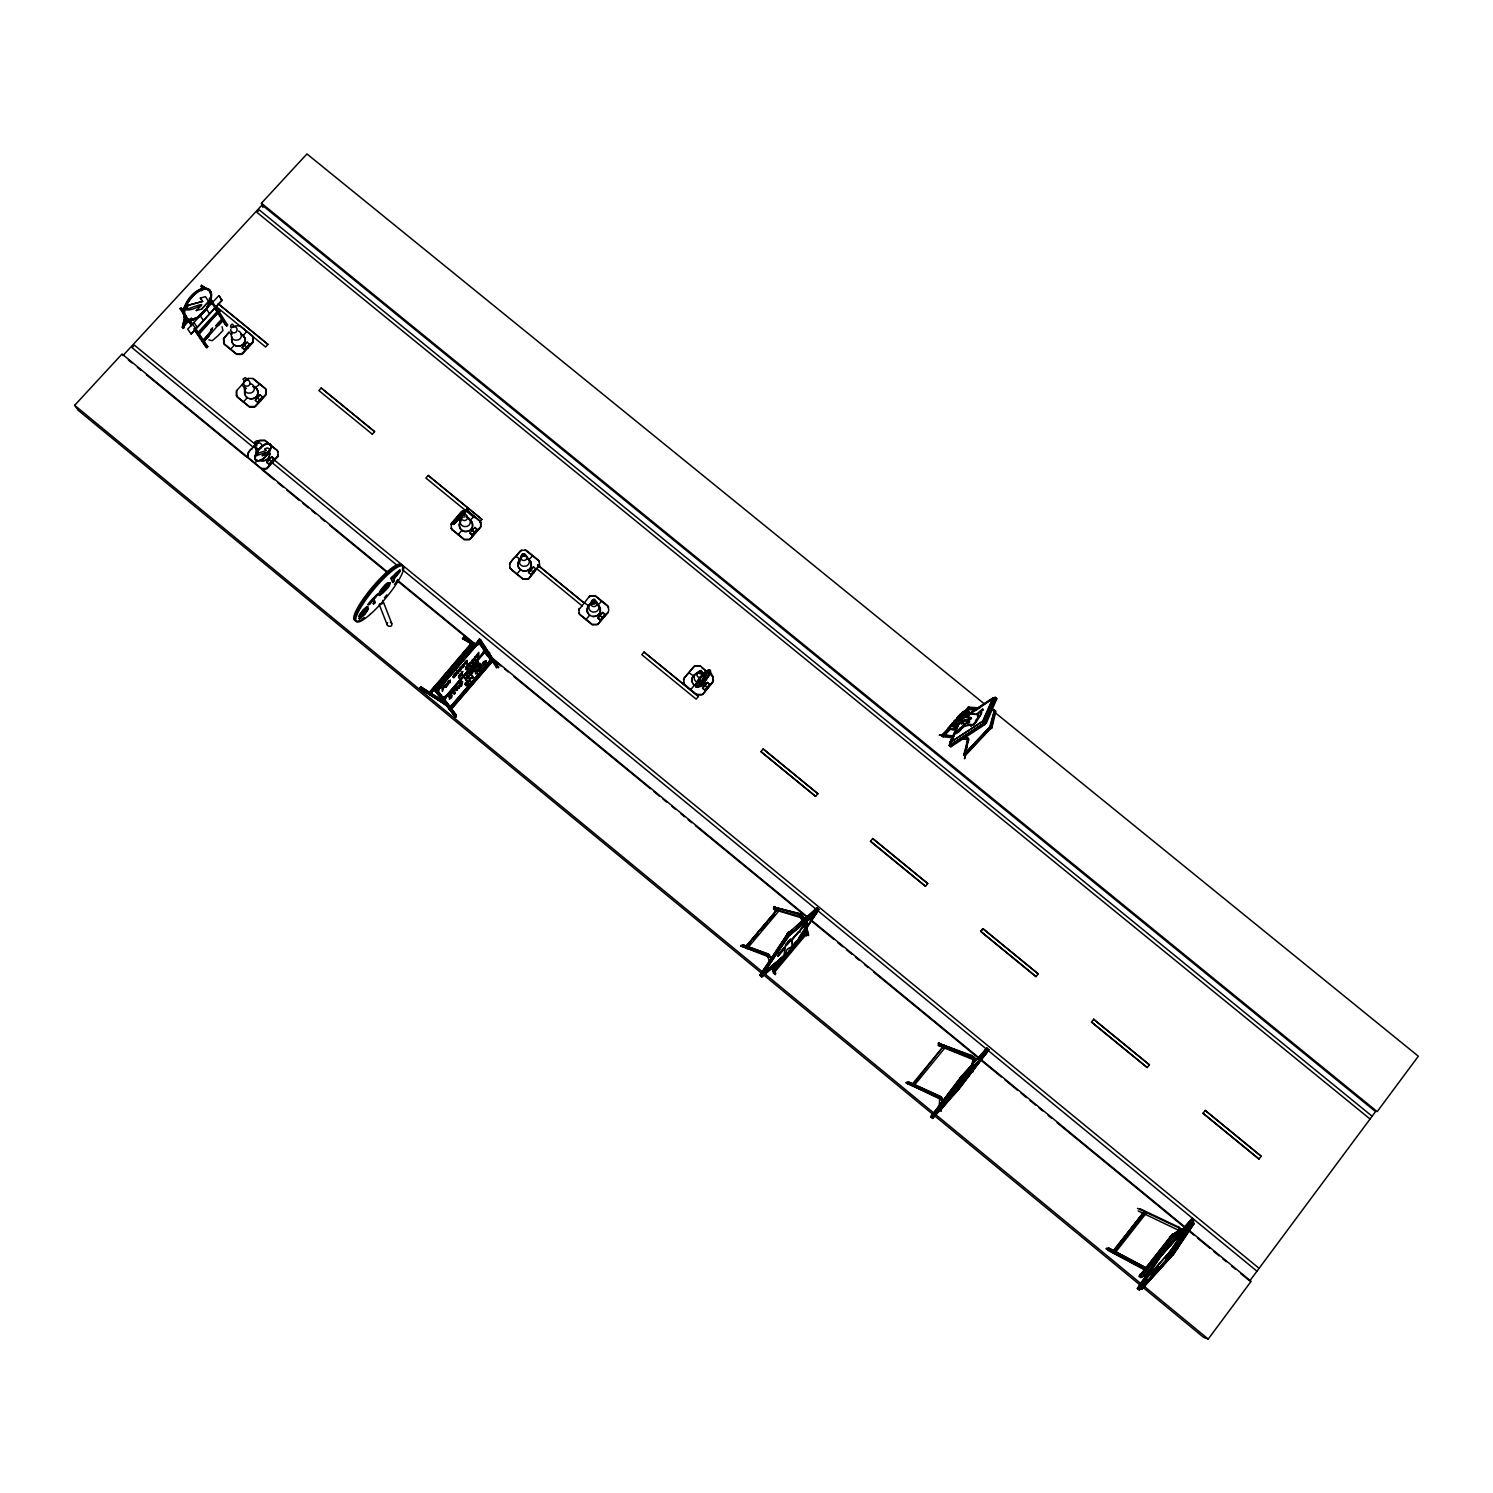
<?xml version="1.0" encoding="UTF-8"?>
<svg xmlns="http://www.w3.org/2000/svg" width="1493" height="1493" viewBox="0 0 1493 1493"><rect width="100%" height="100%" fill="white"/><g stroke="black" fill="none" stroke-linecap="round" stroke-linejoin="round"><path stroke-width="1.5" d="M485.468 662.388L484.908 663.862M683.514 679.838L683.682 679.054M579.097 608.398L578.817 609.928L589.362 596.379A2.65 2.594 5.7 0 1 590.668 595.726L595.371 595.688L607.707 605.766A2.65 2.594 6.8 0 1 608.398 607.035L608.696 610.973M608.286 612.242L598.17 624.093A2.65 2.594 5.7 0 1 596.883 624.746L592.18 624.783L579.825 614.687A2.65 2.594 4.6 0 1 579.153 613.418L579.153 613.007A2.65 2.594 4.6 0 0 579.825 614.276L592.198 624.373L596.901 624.335A2.65 2.594 5.7 0 0 598.189 623.663L608.323 611.813M450.849 698.164L449.225 699.079L450.718 696.522M799.259 931.165L778.394 954.027L777.797 956.341M978.419 715.595L978.419 713.318L977.934 714.643C978.997 719.103 976.571 715.856 977.934 714.643M438.438 691.24L438.886 689.635M467.122 661.978L466.973 660.429M467.141 661.884L467.178 660.69M584.304 602.724L588.653 605.822M445.437 684.914L445.362 687.228L446.799 686.164M451.39 528.503L451.203 523.539L461.654 511.558A2.65 2.557 -1 0 1 462.961 510.905L467.682 510.886L479.962 520.908A2.65 2.575 -0.4 0 1 480.615 522.158L480.783 527.122L470.351 539.122A2.65 2.575 -1.4 0 1 469.045 539.775L464.342 539.794L452.043 529.754A2.65 2.575 -1.9 0 1 451.39 528.503L451.278 527.999A2.65 2.575 -1.9 0 0 451.95 529.269L452.043 529.754M473.412 660.82L472.964 659.794M457.511 690.251L455.421 689.262L456.354 690.55M465.014 684.466L466.525 685.586M475.334 657.965L475.987 656.267L474.494 657.368L474.83 660.167L475.241 657.872M585.891 619.651L589.511 615.433M453.144 677.131L453.965 677.878L453.125 676.684M462.27 673.1L462.009 671.682L461.766 675.303L461.412 672.541M466.227 668.659L467.141 668.117M489.984 659.253L489.256 661.94M589.362 596.379L589.362 596.827A2.65 2.575 5.7 0 1 590.649 596.174L595.352 596.136L607.688 606.195A2.65 2.594 6.8 0 1 608.36 607.464L608.398 607.035M705.163 679.614L705.125 681.312A6.532 6.401 16.4 0 1 700.945 686.313L697.511 686.593M450.102 696.111L449.86 695.495M460.87 674.313L459.265 677.99L458.65 676.03M458.594 677.02L458.986 677.99L458.5 676.964M464.808 663.34L464.958 662.22M265.959 389.636L265.922 394.133L255.322 405.872A2.669 2.538 -6.9 0 1 253.997 406.507L249.256 406.507L237.07 396.522A2.669 2.538 -7.1 0 1 236.417 395.29L236.473 390.774L247.091 379.073A2.669 2.538 -6.4 0 1 248.398 378.438L253.138 378.438L265.306 388.385A2.669 2.538 -6.1 0 1 265.959 389.636L266.239 394.656L255.583 406.469A2.669 2.538 -6.9 0 1 254.277 407.104L249.63 407.178L237.35 397.138A2.669 2.538 -7.1 0 1 236.696 395.888L236.417 395.29M461.822 681.368L462.755 681.816L461.486 681.424M236.696 395.888L236.603 390.587M252.466 448.665C246.868 449.374 247.147 464.155 248.23 452.472L258.737 440.827A2.669 2.557 -7.8 0 1 260.062 440.192L264.821 440.192L277.045 450.195A2.669 2.557 -7.5 0 1 277.698 451.446L277.959 452.024A2.669 2.557 -7.5 0 0 277.306 450.755L277.045 450.195M463.427 664.74L462.475 666.027M473.169 661.922L472.143 662.855L471.583 661.698M471.657 661.866L471.993 660.261M449.934 697.25L448.479 696.97L450.139 694.581M459.377 523.968L459.695 527.309A6.812 6.607 -1.2 0 0 464.827 531.508L468.279 531.247A6.532 6.327 -1.2 0 0 472.553 526.357L472.236 523.017A6.812 6.607 -1.2 0 0 468.783 519.34M600.149 620.043L597.741 618.083L600.149 620.043L605.02 614.332M598.88 614.631L603.228 618.177M1193.374 1224.428L1172.789 1255.016L1142.108 1288.739M460.423 667.334L459.396 668.584M465.611 662.201L466.432 661.455L466.133 663.135M459.9 668.584L461.244 667.968M601.623 601.25L598.04 605.038M478.096 654.065L477.48 655.968L477.405 654.625M445.007 686.089L445.231 687.023L445.157 685.754M466.525 684.559L467.029 682.021M255.9 449.636L256.105 452.174A5.281 5.039 -8 0 0 257.617 454.283M256.18 454.88L256.273 453.2M605.02 614.425L602.612 612.354L597.741 618.158M244.18 387.415L244.385 389.934A5.263 5.002 -6.6 0 0 248.286 393.144L250.955 392.958A5.039 4.796 -6.6 0 0 254.314 389.262L254.109 386.743A5.039 4.796 -6.6 0 0 250.376 383.72M244.628 391.334L244.889 394.637M453.219 676.852L453.779 674.911M469.828 663.433L469.343 664.59L470.183 663.228M231.751 338.706L231.994 341.972A6.83 6.476 -5.7 0 0 237.07 346.115L240.541 345.891A6.551 6.196 -5.7 0 0 244.908 341.113L244.647 337.847A6.83 6.476 -5.7 0 0 241.231 334.227M436.068 691.558L480.111 639.657L435.471 691.278L436.385 692.08L480.783 640.03L498.419 667.576L479.477 639.937L480.317 640.59M454.824 676.273L454.749 674.78L454.413 676.796M455.514 689.337L455.701 688.161M467.197 666.009L467.626 663.918L467.514 668.64L466.898 666.718M939.06 1107.862L939.676 1098.829L941.131 1096.982L942.064 1097.728C941.523 1101.61 943.053 1098.475 942.046 1099.669L941.206 1104.801M474.494 667.968L473.561 669.051L474.307 667.24M938.892 1110.12L941.169 1110.923L941.523 1106.425M465.107 684.354L465.237 683.365M510.643 568.74L522.979 578.817L527.701 578.78A2.65 2.575 1.2 0 0 528.989 578.127L539.589 565.063L529.026 578.575A2.65 2.575 1.2 0 1 527.738 579.228L523.017 579.265L510.699 569.206A2.65 2.575 0.5 0 1 510.027 567.937L509.971 567.471A2.65 2.575 0.5 0 0 510.643 568.74L510.699 569.206M465.891 683.514L466.376 682.73M519.527 560.342C515.44 549.293 507.471 569.747 510.083 562.712L520.292 550.954A2.65 2.575 1.5 0 1 521.58 550.301L526.283 550.264L538.6 560.323A2.65 2.575 2.3 0 1 539.272 561.573L539.589 565.399M451.95 529.269L464.248 539.309L468.951 539.29A2.65 2.575 -1.4 0 0 470.258 538.637L480.709 526.618L480.615 522.158M972.876 1068.54L973.735 1069.585L971.962 1068.13M962.127 716.789L965.001 714.177L964.515 715.558L962.257 716.733L963.787 714.27L962.201 715.949L964.03 715.912L964.553 714.606L961.809 716.547L964.646 713.822L962.257 716.733M469.381 664.348L469.623 663.489M483.396 652.329C487.054 650.631 472.833 635.514 483.545 649.306A5.058 2.034 -52.2 0 1 481.455 654.867L446.967 695.215L443.776 697.343M461.934 666.55L462.718 667.8M448.702 681.872L448.236 684.522M786.512 952.478C779.663 962.257 791.701 935.122 778.376 955.893M451.446 697.324C450.979 699.265 453.424 693.349 450.867 695.551M471.695 661.567L472.721 662.444M475.558 667.184L474.55 666.307L475.539 666.587M964.777 755.309L991.147 726.923L964.777 755.309L964.217 754.04L990.512 726.177L991.819 727.315L965.504 755.346L964.217 754.04M703.446 681.013L705.275 677.859L699.471 685.604L698.892 683.663L700.721 680.491C702.289 686.089 706.768 662.22 712.422 675.769A2.65 2.594 17.7 0 1 713.113 677.038L713.094 682.04L702.96 694.17A2.65 2.613 16.9 0 1 701.673 694.824L697.063 694.936L684.652 684.391A2.65 2.613 14.9 0 1 683.962 683.103L683.869 683.477A2.65 2.613 14.9 0 0 684.559 684.746L684.652 684.391M466.245 667.968L467.197 666.811M816.41 913.025L789.909 951.526L763.128 973.511L789.162 935.812M816.764 912.951L817.044 911.887L791.439 949.641M644.024 652.049L698.388 696.429L644.024 652.049L641.785 654.681L696.149 699.135L698.388 696.429M445.25 699.676L445.586 698.444M970.973 1067.42L973.772 1057.063L972.092 1055.607L938.332 1043.196L972.428 1056.969L971.495 1058.164L938.22 1045.063L939.134 1043.906M972.223 1066.002L973.249 1059.638L975.638 1058.537L973.772 1057.063L938.332 1043.196M972.018 1067.775L972.727 1063.483M964.123 754.73L990.512 726.177M973.492 1062.699L974.201 1058.425L976.049 1059.937L974.593 1060.161M968.808 712.889L962.985 711.62L948.111 729.2L947.7 728.341M968.976 711.806L969.274 712.814L968.92 711.694L963.377 711.433M461.076 669.573L460.049 668.528M972.092 1071.227L972.988 1071.918L973.716 1067.663M388.124 584.603L382.525 592.329A5.823 1.176 -50.1 0 1 380.902 593.3M459.471 687.62L459.303 686.071M486.121 662.929L486.046 660.97M947.626 728.472L953.71 729.685L958.823 724.292M948.951 728.957L948.708 727.446L962.574 713.43M485.43 662.705L484.964 661.716M713.467 680.565L703.054 693.797A2.65 2.613 16.9 0 1 701.766 694.469L696.876 694.376M963.62 755.421L968.099 738.195L964.721 737.057L965.672 737.299M964.758 754.152L968.099 738.195L964.459 758.817M974.015 1058.985L975.508 1060.907M182.333 327.415L184.684 316.273L185.823 317.262L183.434 328.385L182.333 327.415L185.655 315.21M964.665 755.551L968.789 738.774M964.851 758.388L968.005 739.614M183.434 328.385L186.308 318.438M188.771 318.7L184.087 323.776L185.188 324.746M459.508 687.471L459.433 686.425L459.042 688.348M475.297 657.387L475.259 656.752M465.592 668.323L466.152 666.811M475.446 667.203L476.846 667.931L474.419 668.883L473.897 671.365L473.972 669.592M477.368 657.219L478.32 655.595M786.12 944.248L785.43 945.405M786.158 953.019C786.214 944.677 795.265 951.116 791.813 940.217L798.419 931.856M981.629 712.273C982.637 711.097 973.249 730.002 971.066 724.329L964.217 725.71L955.483 733.828L958.842 731.962L960.932 729.685L960.036 728.285L967.109 722.537L964.198 724.217M960.895 729.331L964.665 726.195L971.514 724.814L971.141 726.4M790.786 939.302L785.785 945.685M989.318 728.323L994.525 710.145L995.887 711.303L991.763 728.192M989.971 728.883L994.525 710.145M990.717 728.061L994.805 711.172L991.389 728.621M684.018 678.289L693.946 666.736A2.65 2.594 15.8 0 1 695.234 666.083L700.217 665.785L695.327 665.71A2.65 2.594 15.8 0 0 694.04 666.363L684.018 678.289L683.869 683.477M688.945 672.69L693.405 675.862M982.823 721.268L949.679 742.898L959.906 720.354C962.705 717.386 959.364 717.237 962.35 720.914M690.643 689.729L694.226 685.474M469.026 682.73L467.701 680.771L468.802 681.069M464.192 664.478C459.788 674.313 467.122 657.013 462.569 666.139M491.925 659.477L491.832 660.279M700.217 665.785L706.226 671.178L701.635 667.427M703.595 684.652L707.943 688.198M467.029 662.295L465.835 664.217M704.957 685.38L707.383 687.303M450.905 694.842L451.278 693.834M704.976 690.214L709.81 684.391L707.383 682.413L702.568 688.18L704.976 690.214L709.81 684.41M704.995 690.158L702.568 688.161L707.383 682.432M448.814 681.499L449.356 680.957M461.99 665.841L462.494 664.982M713.355 680.939L713.001 677.411A2.65 2.594 17.7 0 0 712.31 676.142L712.422 675.769M446.65 685.772L446.164 684.652M458.426 688.254L458.407 686.948L458.519 688.329M952.59 724.851L950.444 725.71L952.739 722.5L954.68 722.612C956.453 726.531 959.644 718.506 953.131 725.393M186.457 309.518C224.883 294.7 177.536 319.483 187.838 305.356L202.581 301.418L187.838 305.356M186.681 309.704L188.062 305.542M976.198 721.903C973.417 718.991 983.439 716.024 981.088 711.433M460.105 676.292L459.433 675.489L459.975 676.665M233.561 326.575C232.628 319.707 227.403 330.196 233.561 326.575A3.266 3.079 -5.6 0 1 237.07 329.524A3.154 2.986 -5.6 0 1 233.99 332.864A3.266 3.079 -5.6 0 1 230.557 330.046M472.479 660.41L472.665 661.847L472.702 660.018M1191.899 1221.535L1194.157 1223.495L1174.543 1252.795L1173.218 1254.512L1169.896 1251.899L1192.403 1218.437L1194.269 1219.986L1173.255 1251.825L1172.304 1251.041L1165.641 1258.524M460.572 668.285L461.169 666.774L461.113 668.024M955.221 723.172L953.262 723.041L951.657 725.523L953.299 724.907M472.087 660.317L471.788 660.727M949.847 745.436L985.1 722.388L949.847 745.436L951.022 746.687L985.044 724.46L983.85 723.191L994.991 697.399L995.532 700.049L992.621 698.071L961.175 718.88L950.369 742.002L951.097 743.981M970.45 725.673L974.071 723.806L975.601 721.063M476.958 654.736L476.939 657.032M465.088 662.183L466.227 660.597M458.575 688.236L458.108 686.743L456.895 687.34M478.208 655.184L478.003 654.009M453.984 675.601L455.029 675.191M456.914 672.149L456.877 671.383M265.063 452.752L256.721 455.533L257.636 453.275L266.09 450.606C262.563 447.9 270.084 446.612 269.524 450.438L265.231 454.786L262.32 455.776M256.852 455.645L257.636 453.275M1145.224 1284.372L1141.828 1289.205L1139.868 1286.835M960.969 1085.28L970.133 1072.235L959.42 1087.408M464.23 665.523L463.054 667.39M459.732 671.271L459.153 669.48L460.367 669.853M470.836 664.348L470.556 665.094M448.591 681.144L448.329 684.596M456.802 671.813L456.429 675.209L456.802 672.69M960.727 719.215L959.663 718.282L957.666 719.831A9.089 2.407 -44 0 0 957.256 720.074L955.221 720.41L956.621 720.503C958.525 723.825 960.428 716.229 956.509 721.754L954.027 721.082L956.472 720.13M970.357 1072.944L978.046 1062.811L969.797 1072.59M463.856 665.579L463.707 666.587M456.597 687.937L456.429 688.945M993.386 697.828L983.271 720.746L984.689 722.276L995.644 697.455L996.801 698.705L986.35 723.097L984.372 724.404L985.305 722.761M984.372 724.404L995.775 698.388L994.189 699.508M210.55 329.804L212.641 327.825M978.046 1062.811L970.245 1072.851L971.01 1071.377M479.57 640.852L436.516 690.662L437.001 689.411M477.387 670.898L475.856 671.533L477.312 670.32M465.387 683.29L465.835 682.32M467.253 668.715L468.205 667.856M949.156 745.38L952.254 745.38L950.35 746.649L949.156 745.38L959.234 722.929M952.347 738.979L960.148 720.895L961.305 722.127M985.044 724.46L984.708 722.127L995.644 697.455M438.998 689.355L439.595 688.217M950.574 745.735L951.097 744.634L951.022 746.687M961.847 720.503L961.417 719.57M469.063 663.862L469.828 662.724M461.748 682.824L460.908 684.093L461.505 683.234M475.353 656.528L476.08 656.341M445.828 697.884L446.556 696.391L446.127 697.324M984.26 722.295L983.327 723.265M469.455 665.281C473.449 657.256 467.626 667.726 470.276 664.74M817.847 793.679L815.626 796.404L760.945 751.614L763.166 748.945L817.847 793.679L763.166 748.945M959.999 719.253L960.279 719.458M953.169 1094.556L955.819 1089.685L948.783 1097.392M958.357 720.447C957.069 719.943 960.783 721.156 957.834 721.044M456.97 671.458L457.922 670.357L456.989 671.159M477.013 654.625L478.842 652.366L478.618 656.715M1142.724 1288.198L1173.05 1254.568M475.241 668.006L476.752 667.875L475.968 668.957M959.439 1087.632L987.004 1052.248L958.823 1088.733L935.085 1114.245L958.413 1088.808M467.122 666.046L465.816 667.614M459.116 675.265L460.143 674.145M1172.882 1254.083L1177.566 1248.26L1177.119 1246.954M699.023 683.775L700.721 680.491M701.019 681.722L706.338 672.839M707.719 671.85L702.531 680.845L705.405 677.971M707.85 671.962L702.662 680.957L705.275 677.859M960.484 1083.004L956.845 1087.595L959.364 1084.907M488.006 663.806L489.013 662.145M763.259 973.231L788.379 936.186L816.988 912.055M984.82 722.108L983.495 720.41L984.969 721.828M460.758 515.701L455.458 520.889L466.021 509.915M460.889 515.813C449.897 527.16 474.307 501.275 461.337 515.477M472.665 660.279L472.852 661.735M482.706 653.355L447.004 694.824A5.095 2.034 -51.6 0 1 442.432 696.988L438.587 691.95A5.114 2.072 -51.6 0 1 440.64 686.407M277.847 456.653L277.959 454.917L277.847 456.653L267.284 468.391A2.687 2.557 -8.3 0 1 265.959 469.045L261.984 469.325M387.545 622.6C384.783 626.425 393.219 628.254 391.745 623.533L382.768 600.41M455.197 676.572L455.458 674.444M762.176 976.161L759.993 975.022L788.36 932.528L789.256 933.274L781.641 944.994M231.844 334.525L229.008 332.211L223.446 338.407L223.857 343.259A2.669 2.519 -6.1 0 0 224.51 344.491L236.641 354.401L241.362 354.42A2.669 2.519 -5.9 0 0 242.687 353.785L253.325 342.065L253.026 337.045A2.65 2.519 -5.2 0 0 252.373 335.794L240.149 325.829L235.521 325.885A2.65 2.519 -5.5 0 0 234.214 326.519M759.993 975.022L769.306 961.828M771.844 957.909L788.36 932.528M776.024 962.201L762.494 973.865L761.598 973.119L760.086 975.452L761.859 976.926L761.281 975.414L763.819 971.514M768.895 963.694L772.702 957.834M779.066 948.074L786.68 936.354M761.281 975.414L765.125 970.375M761.785 976.497L789.256 933.274M456.074 672.429L457.716 671.439M467.141 668.92L466.712 669.648M467.925 683.701L467.794 681.872M786.718 934.469L816.932 907.8L818.705 909.256L789.741 934.133L786.718 934.469L791.775 930.176M761.318 975.657L762.494 973.865M809.057 919.296L812.845 913.492M809.411 919.837L811.931 915.974M792.223 947.066L796.012 941.262M811.203 918.083L815.01 912.298M792.204 947.906L795.993 942.102M798.531 938.239L806.127 926.668M811.184 918.941L813.722 915.078M815.383 909.629L816.988 908.248L818.78 909.704L792.186 950.22M789.741 934.133L818.705 909.256M1169.896 1251.899L1192.403 1218.437M1176.913 1243.464C1172.378 1246.599 1171.706 1256.08 1171.464 1249.884L1137.666 1288.384L1139.551 1289.933L1172.154 1253.318L1172.416 1250.667L1174.674 1252.608M1178.369 1241.821L1180.795 1238.126M1184.416 1232.602L1186.842 1228.907M1190.481 1223.383L1192.907 1219.706L1194.269 1219.986M815.365 910.151L816.932 907.8M816.26 910.879L817.455 909.069L818.351 909.797M763.016 974.201L790.096 950.836L790.954 951.564L761.859 976.926M447.321 683.141L445.661 684.317M1141.38 1285.324L1161.125 1255.557L1160.192 1254.792L1139.215 1286.406L1139.252 1290.045L1137.367 1288.496L1147.259 1273.604M1149.741 1269.89L1160.192 1254.792M1137.666 1288.384L1171.464 1249.884M1191.843 1221.125L1193.952 1220.098L1192.067 1218.568L1158.699 1256.714L1159.613 1257.479L1187.234 1226.313M1158.699 1256.714L1179.806 1232.434M1159.613 1257.479L1189.678 1223.215M1139.551 1289.933L1138.935 1286.499M1173.685 1248.783L1183.968 1233.479M1187.831 1227.75L1191.694 1222.002L1194.045 1223.719L1191.657 1221.759M1145.784 1283.289L1148.229 1279.669M473.318 661.716L473.897 659.495M1144.776 1279.594L1161.143 1255.762M462.998 671.477L462.774 671.757M954.12 1093.716L958.319 1087.427L958.767 1088.696M1159.52 1257.871L1160.584 1256.583M460.833 670.17L459.863 671.048M1176.148 1248.671L1177.566 1248.26M439.968 687.657L440.51 686.743M446.65 696.466L481.754 655.296A5.039 2.016 -52.2 0 1 486.195 653.243L486.307 653.281M462.195 683.346L461.038 686.276L461.822 685.362M786.009 944.155L788.659 940.889M789.48 941.56L790.488 939.414M962.257 1081.473L961.343 1082.462M446.22 687.041L447.303 683.645M1181.71 1239.974L1183.296 1237.361M485.3 664.273L483.863 665.766M951.638 724.049L951.246 725.15L952.963 724.18M791.29 949.511L789.76 951.396M388.572 572.901L122.053 354.009L74.65 405.312L78.252 410.332L1203.582 1337.355L1208.229 1339.053L1251.134 1281.311L491.216 657.2M467.776 683.701L466.021 684.018M947.57 1096.571L932.173 1117.044L932.752 1118.182L930.923 1116.671L961.772 1075.93L962.686 1076.696L955.707 1085.99M930.923 1116.671L961.772 1075.93M950.369 1092.857L962.686 1076.696M932.173 1117.044L943.128 1102.748M932.752 1118.182L962.929 1078.039L935.141 1114.039M1205.224 1110.456L1203.003 1113.255L1258.991 1159.053L1261.212 1156.254L1205.224 1110.456L1261.212 1156.254M955.931 1090.916L932.117 1117.212L958.693 1087.595L957.424 1089.274L958.319 1090.021L932.658 1118.462L930.83 1116.951L938.462 1108.179M973.361 1064.882L961.081 1078.674L960.148 1077.909L986.91 1048.142L988.739 1049.635L986.294 1050.773L976.59 1063.669M961.081 1078.674L962.406 1076.92L963.377 1077.946L986.873 1052.341L963.209 1078.133M963.377 1077.946L963.843 1077.013L963.022 1078.338M978.456 1059.246L986.817 1048.459L988.627 1049.952L959.141 1088.994L958.245 1088.248M971.029 1071.041L973.809 1067.364M961.025 1084.571L974.91 1066.151M979.072 1060.609L983.234 1055.084M1105.977 1248.764L1146.269 1270.207L1149.349 1269.759L1147.93 1271.644L1107.563 1250.145M1179.358 1227.433L1178.761 1230.027L1180.552 1231.501L1181.467 1230.269L1182.437 1231.034L1179.358 1227.433L1139.999 1208.733M1151.42 1272.596L1149.181 1271.457L1149.554 1273.006L1140.671 1277.579L1138.823 1276.123L1149.069 1269.591L1150.021 1270.356C1146.512 1272.316 1153.846 1273.622 1150.151 1271.98M1181 1228.87L1169.56 1236.95L1181 1228.87L1137.479 1208.36M453.368 523.185L452.808 524.286L454.469 522.475M960.148 1077.909L986.91 1048.142M988.627 1049.952L985.212 1050.4M970.207 1072.478L949.249 1097.019M1158.68 1269.778L1156.422 1272.764L1156.683 1271.215M1160.901 1265.672L1166.817 1260.54M465.667 510.065L467.421 509.038M466.973 509.636L467.701 508.646M1093.734 1019.29L1091.514 1022.07L1147.184 1067.588L1149.405 1064.808L1093.66 1019.308L1149.405 1064.808M815.626 796.404L760.945 751.614M791.869 949.38L791.066 950.35M966.606 717.554L968.192 716.677L971.308 717.946L966.606 717.554L970.637 713.822L977.224 714.512L983.047 709.399L981.088 711.862M934.991 1113.89L962.239 1078.954M1181.019 1230.624L1183.016 1232.042M1150.468 1271.812L1141.137 1276.963M906.12 1082.817L938.239 1097.504L941.374 1097.131L939.918 1098.979L906.12 1082.817L938.742 1096.87M972.092 1055.607L972.428 1056.969M1036.086 976.646L980.733 931.389L982.898 928.646L980.677 931.408L1036.011 976.665L1038.232 973.903L982.898 928.646L1038.232 973.903M1113.181 1252.627L1112.397 1251.918L1143.955 1211.756L1145.112 1212.335L1113.535 1252.534M1144.347 1211.625L1112.752 1251.843L1114.636 1253.429L1146.232 1213.212L1144.347 1211.625L1113.087 1252.011M1118.91 1245.33L1121.784 1241.672M1124.64 1238.033L1127.514 1234.375M1134.68 1225.249L1143.283 1214.294M1140.036 1275.377L1172.528 1234.114L1140.036 1275.377L1141.94 1276.832L1140.223 1275.246M1142.556 1274.22L1173.293 1234.972M1147.482 1269.741L1174.226 1235.719L1172.322 1234.282M906.606 1082.22L908.323 1081.753L940.534 1096.385M907.744 1084.235L909.144 1082.462L941.374 1097.131M938.22 1045.063L939.022 1045.772L940.403 1043.999L938.798 1042.599M961.884 1079.29L962.313 1079.215M959.252 1088.117L958.319 1087.427M1160.322 1256.789L1161.703 1255.109M1161.61 1266.269L1166.612 1260.894M961.455 1082.556L960.745 1083.227L961.119 1082.276M1172.136 1254.661L1159.445 1269.106M872.714 838.543L870.475 841.268L925.492 886.282L927.732 883.539L872.714 838.543L927.732 883.539M1173.031 1252.534L1175.178 1249.94M466.432 682.45L468.242 682.45M802.917 925.324L800.901 917.262L802.357 915.452L800.659 913.977L773.617 907.053L802.357 915.452L803.682 917.504C800.435 915.75 807.396 921.032 802.767 916.795L801.816 917.971L803.495 924.764M772.926 965.616L775.296 974.537L773.561 973.156L774.96 971.402L772.814 965.113M775.781 973.94L773.691 965.822M807.228 934.935L808.571 935.029L806.836 933.648L805.418 935.383L807.228 934.935L805.25 926.873M740.901 945.965L766.245 955.091L769.418 954.755L767.943 956.584L740.901 945.965L766.749 954.475M773.617 907.053L800.659 913.977M769.921 962.724L767.738 956.453L769.212 954.643L771.116 958.599M774.438 907.781L773.505 908.92L800.043 916.515L800.155 914.593M741.386 945.368L743.141 944.938L768.559 954.027M773.505 908.92L774.326 909.629L775.744 907.893L774.102 906.475M942.792 1105.604L947.085 1100.341M939.041 1108.478L940.814 1109.952L952.273 1095.806M958.002 1088.882L973.753 1069.473M911.476 1085.094L944.136 1045.473L945.704 1046.91L913.455 1086.381L911.476 1085.094L912.391 1085.523L944.136 1045.473M1162.879 1265.877L1164.857 1262.164L1165.566 1262.761M461.654 511.558L450.979 524.528M961.548 1077.965L962.22 1079.327M792.316 945.778L791.719 940.123L798.792 932.043M950.257 1095.806L949.716 1096.982L955.707 1089.61M790.394 933.89L788.957 935.439M457.437 689.393C456.391 688.646 455.981 689.561 458.314 688.46M1173.255 1254.325L1170.717 1252.87M960.167 1084.142L958.767 1085.803M958.375 1089.162L959.682 1087.109M478.096 657.424L477.592 657.797M461.878 683.551L461.206 684.522M703.949 673.623L706.338 670.805M774.12 968.658L784.292 956.584M794.463 944.49L806.089 930.68M791.701 948.372L806.201 931.128L807.9 932.397L774.55 972.223L772.814 970.805L784.441 957.013M788.061 953.84L773.635 971.364L772.814 970.805M792.503 948.951L807.022 931.688M364.217 614.127C378.737 595.8 345.107 628.814 367.185 607.446M788.92 942.494L787.502 944.117M958.431 1087.52L955.352 1092.185M358.861 618.419L366.494 610.226L358.637 616.441L363.396 609.573L366.14 607.184L367.483 607.558L360.615 615.209L368.472 608.752L364.759 614.575L359.421 618.867L367.054 610.432L359.384 617.001L359.962 614.929L366.046 609.237M745.287 947.047L747.116 948.596L745.287 947.047L778.245 908.379L745.362 947.495L778.058 908.789L779.85 909.834L748.609 946.842M746.164 948.242L750.624 942.96M753.592 939.433L758.052 934.151M761.019 930.643L766.973 923.607M769.94 920.08L774.4 914.798M770.145 957.181L767.738 956.453M802.786 917.523L803.757 920.826M803.346 918.662L803.57 917.635L804.242 919.389M770.948 958.039L770.5 956.77M365.505 608.789L367.483 607.558M453.088 523.483L454.264 522.139M453.219 523.595L454.525 522.382M466.992 509.113L465.816 510.457L467.16 509.094M466.059 510.699L467.253 509.356M456.727 686.687L458.836 685.754M223.558 342.588A2.669 2.519 -6.1 0 0 224.193 343.838L236.454 353.822L241.082 353.766A2.669 2.519 -5.9 0 0 242.389 353.132L252.97 341.505L253.026 337.045M463.614 514.32L467.85 509.374L463.166 513.909M597.928 618.102L602.612 612.597L604.796 614.425M778.767 955.483L784.926 948.279M229.008 332.211L223.801 338.967L223.857 343.259M441.835 700.31L421.175 687.172L420.447 688.012L444.858 703.558L445.605 702.699L444.037 703.576L419.626 688.049L420.746 686.761L443.29 701.075M487.931 653.579L489.797 653.038L488.622 651.862L487.502 653.169M470.631 674.071L472.516 672.074L470.724 674.145M479.85 663.377L477.667 666.792L480.279 663.956M466.096 680.248L467.738 676.684L466.171 680.304L464.379 677.878C465.051 677.243 468.559 677.673 466.656 675.247L467.402 674.369L469.194 676.814L468.447 677.691L469.194 676.814M472.87 672.559L470.258 675.415L472.423 671.999M419.626 688.049L445.231 704.733L444.858 703.558M455.085 693.181L454.264 693.965L455.085 693.181C454.413 685.716 449.748 696.727 452.939 692.155M469.604 678.009L468.802 678.942L470.575 681.368L470.09 678.867L473.692 677.579L472.012 675.209C473.766 678.289 466.973 678.513 472.404 677.654M482.519 666.457L480.429 669.928L478.786 667.539C485.785 659.029 475.8 672.41 481.679 665.915M477.107 669.573C475.894 668.733 473.804 676.18 477.219 673.474L477.125 671.925L479.514 670.992L476.883 669.611M480.821 668.584L481.586 665.841M481.978 666.345L480.391 668.006M480.261 672.018L483.265 668.547M492.261 658.096L448.758 708.596M453.741 704.024L458.239 698.799M462.737 693.573L467.234 688.348M471.732 683.141L476.23 677.915M480.727 672.69L485.225 667.464M488.211 663.993L492.709 658.768L493.959 659.719L450.494 710.22L449.244 709.25M493.81 659.477L450.326 709.996L449.505 709.343L492.69 658.413M456.261 716.603L435.881 690.401L455.794 717.125L454.563 716.173L455.832 714.68L451.651 709.194M455.44 715.968L456.261 715.016L436.721 689.43M498.867 667.035L497.617 666.083L496.367 667.558L497.598 666.942M528.559 572.566L533.468 566.873L535.875 568.945L530.967 574.6L528.559 572.528L533.468 566.967M428.342 693.704L472.105 642.195L474.102 643.856L429.629 694.786L474.102 643.856L470.37 640.852M530.967 574.6L535.856 568.833M429.853 691.95L437.468 683.141M442.04 677.859L446.612 672.559M451.185 667.278L470.986 644.36M472.982 642.718L428.902 694.077L427.912 693.312M434.967 690.606L479.496 639.06L480.951 640.292L436.423 691.838L434.967 690.606L454.563 716.173M444.093 684.876L441.797 687.545L442.432 691.427L444.168 686.537L442.824 688.926M444.205 685.586L442.805 688.273M454.73 673.959L455.29 673.194L455.552 674.612M454.32 674.276L455.402 673.455M449.86 682.637L450.307 679.987M457.978 673.25L458.5 670.674L458.743 672.522M460.199 673.996L460.852 674.22M473.281 658.824L473.934 659.159M460.982 675.191L460.46 676.59M447.489 695.383L482.874 654.475L481.94 655.446M459.228 683.85C463.838 679.334 456.205 685.119 461.038 686.276M468.653 673.1L471.004 670.376L468.653 673.1L470.332 675.489M472.124 668.901C477.051 664.105 469.045 669.89 473.897 671.365M476.006 664.404C482.426 658.45 472.609 664.852 477.76 666.867M464.472 677.953L465.797 677.915M461.318 682.32L460.908 684.093M471.863 671.887L469.698 672.708L470.911 670.301M477.405 664.516L479.29 663.265M1161.087 1255.968L1187.663 1226.332M516.522 555.825L520.329 551.421A2.65 2.575 1.5 0 1 521.636 550.768L521.58 550.301M528.933 559.576L532.59 555.844M474.475 645.704L462.513 638.519L463.614 637.25L475.166 643.987M462.923 638.929L463.651 638.108L471.34 642.606M420.821 689.187L445.623 704.285M463.651 638.108L474.401 644.043M1175.57 1249.958L1177.193 1247.066M963.843 1077.311L988.739 1049.635M472.217 534.867L476.958 529.455L474.774 527.664M472.273 535.129L477.181 529.38L474.774 527.421L469.884 533.169L472.273 535.129L469.884 533.169M483.993 662.313L484.385 664.46M784.795 954.587L785.523 953.598M470.276 520.143L474.009 516.485M479.664 522.065L481.903 519.377L428.174 475.446L425.897 478.021L474.289 517.66M800.024 930.027L807.172 921.629L807.414 924.018C799.856 929.206 799.427 931.987 800.08 932.192M958.655 1085.728L957.61 1087.109L959.141 1088.994M373.81 604.18C372.578 595.371 370.917 606.662 368.043 604.329C369.331 601.66 385.549 585.536 373.997 599.253L375.284 602.481L373.25 603.732L375.284 602.481M392.734 582.587L390.849 578.332L399.863 569.953A5.151 1.045 -50.2 0 1 399.21 571.52L393.144 578.911C395.981 581.206 390.102 584.23 393.685 580.441M368.211 604.758L377.58 594.55M393.051 577.53L398.855 571.856L393.536 578.911L392.51 577.082L393.536 578.911M392.995 578.463L398.836 570.606L400.404 570.401A5.151 1.045 -50.2 0 1 399.751 571.968L393.685 579.359L394.227 580.889M967.688 713.131L968.155 712.497M1159.706 1257.143L1161.125 1255.557M1182.885 1228.963L1192.067 1218.568M1191.451 1221.33L1192.907 1219.706M1137.367 1288.496L1139.215 1286.406M1173.255 1251.825L1171.781 1249.753M454.021 522.382L455.57 520.684M454.283 522.625L455.832 520.926M464.51 511.912L466.171 510.345M464.771 512.155L466.301 510.457M475.651 646.208L479.72 643.819M789.573 935.309L816.186 913.436M790.245 948.242L791.271 947.234M1138.898 1288.739L1146.307 1280.415M1153.697 1272.073L1158.139 1267.09M1165.548 1258.767L1172.416 1250.667M1139.831 1289.504L1172.434 1252.888M372.336 434.276L374.594 431.626L321.163 387.937L318.905 390.587L372.298 434.183M1188.092 1225.697L1191.19 1222.244M274.115 458.65L269.076 464.267L266.687 462.307L271.726 456.69L274.171 458.762L269.132 464.36L266.687 462.289L271.782 456.802L274.171 458.762M248.043 457.213A2.687 2.557 -8.5 0 0 248.696 458.463L260.939 468.503L265.698 468.485A2.687 2.557 -8.3 0 0 267.023 467.832L277.511 456.167M1187.215 1231.016L1194.157 1223.402M1189.902 1228.198L1193.336 1224.409M1140.297 1286.705L1146.251 1280.08M1150.73 1275.097L1158.195 1266.81M256.404 444.298L253.511 446.631L256.367 448.982M254.706 463.39L257.207 460.628M460.889 514.936L455.458 520.889L457.175 518.911M455.589 521.001L462.905 513.069L459.191 517.25M466.077 685.679L468.093 684.373M257.412 402.438L262.395 396.746L260.006 394.805C250.413 400.255 258.625 406.133 262.451 396.895M395.402 573.797L398.314 571.408L390.849 578.332M962.481 1078.73L960.279 1077.573M255.602 387.601L259.614 384.112M255.191 400.423L260.062 394.936M968.696 740.192L966.232 737.71M991.203 709.156L992.64 709.866L991.203 709.156L992.416 708.858L994.039 712.012L994.805 711.172M788.043 941.766L789.928 939.676M986.817 1048.459L985.399 1050.027L986.294 1050.773M961.231 1082.369L962.033 1081.305M958.021 1086.437L957.218 1087.52M930.83 1116.951L938.276 1108.739M244.497 349.735L249.518 344.23L247.091 342.158L242.071 347.701L244.497 349.735L249.462 344.099M216 306.345L265.623 347.011L267.9 344.36L218.314 303.826M455.626 521.113L457.418 519.153M957.274 718.824L957.144 717.666L959.122 717.76L960.615 719.831M958.17 716.528L959.01 717.088L958.17 716.528L960.596 713.878L962.574 713.971L960.913 718.973M962.574 713.971L959.794 716.827L960.783 715.128M958.263 719.085L956.864 719.047L957.144 717.666M958.693 717.069L960.596 713.878M954.68 722.612L952.441 724.982M956.621 720.503L956.509 721.754M955.427 720.298L956.696 719.551A9.089 2.407 -44 0 1 957.125 719.309L959.122 717.76M961.604 715.203L959.943 716.491M952.59 726.046C957.61 724.665 952.03 728.304 953.822 724.684M952.945 726.4L954.68 724.497L952.403 723.209L954.27 723.844L953.448 725.075M968.696 712.236L953.131 729.107M953.71 729.256L959.402 723.414M960.036 728.285L955.035 733.343L963.172 726.027M978.307 1059.75L987.433 1049.411M219.62 310.861L198.214 334.171L197.188 333.368L218.594 310.059L219.62 310.861L198.625 334.787L197.599 333.984L218.986 310.693L220.031 311.477M209.132 335.813L204.466 340.908L203.44 340.105L212.379 329.318M215.496 325.922L221.71 319.147L222.737 319.931L204.466 340.908M203.44 340.105L208.106 335.029M217.437 324.839L222.102 319.745L223.129 320.547L218.463 325.623M189.798 319.931L207.77 346.675L206.836 347.701L195.172 328.684M215.16 305.561L227.608 325.026L226.675 326.053L215.365 306.718M184.05 324L187.166 320.622M185.151 324.97L191.44 317.972M191.123 334.04L187.707 329.132L218.93 295.558L222.009 300.448L191.123 334.04L221.822 300.298M952.086 724.329L950.985 726.251L952.833 725.635M262.899 207.434L261.424 203.216L306.961 153.947L983.924 703.539M122.986 355.539L262.059 205.008L1375.557 1111.613L1249.734 1280.938L1240.739 1273.548M256.945 445.735L134.37 345.144L132.019 347.682L252.858 446.93M1372.198 1116.279L259.259 209.916L256.983 212.398L1370.126 1119.059M191.645 325.903L180.056 308.715L181.026 307.651L191.403 324.802M186.326 305.207L181.623 310.301L182.669 311.104M200.417 289.922L203.552 286.525L205.026 287.981L203.552 286.525M200.827 290.575L203.962 287.179M201.462 290.724L204.597 287.328M461.132 515.589L463.166 513.685M461.43 515.813L465.014 512.062M196.404 310.656L201.182 305.561M196.199 310.488L201.499 309.2L208.647 301.567L205.437 296.622L200.342 298.059L202.357 301.25M483.769 661.586L482.22 663.377L483.956 665.841M461.822 516.261L453.685 524.51L463.39 513.741M962.015 712.852L969.48 712.292M949.548 730.058L943.24 736.74L941.467 735.414L957.554 718.656L958.637 719.253M963.284 712.441L968.509 707.122L970.058 708.391L965.336 713.393M941.467 735.414L942.251 736.068L948.559 729.405M964.329 712.74L969.069 707.738M942.251 736.068L948.988 729.461M964.758 712.777L969.498 707.794M947.327 731.645L942.606 736.646L953.654 737.934M964.683 713.318L970.058 708.391M948.391 728.379L954.997 728.285M466.618 669.573L465.461 669.331M965.56 737.169L966.512 737.411M991.557 708.783L994.581 710.295M459.265 517.567L455.645 521.337M459.527 517.81L455.906 521.561M763.184 973.38L790.674 950.239M462.662 512.939C470.78 514.917 456.503 517.679 464.491 511.203M462.923 513.331L464.622 511.315M262.189 455.664L265.175 452.864M453.07 704.323L453.723 703.614L452.379 704.939M960.801 723.433L964.758 719.85L965.859 720.279L961.343 724.105M362.78 615.695L359.178 618.569M454.507 522.979L456.074 521.374M464.323 511.408L465.891 509.804M454.245 522.737L455.813 521.132M366.345 607.483L367.371 606.457M366.979 608.006L368.006 606.979M520.516 559.371L519.452 563.048A5.225 5.076 1.5 0 0 523.408 566.276L526.04 566.071A5.02 4.871 1.5 0 0 529.306 562.301L529.063 559.726A5.225 5.076 1.4 0 0 526.394 556.908M453.48 523.931L454.73 522.718M457.474 670.562L458.407 670.6M469.735 665.915L469.455 666.139M981.871 722.089L984.596 723.489M470.202 662.407L471.041 663.004M460.572 669.275L459.209 669.778M870.475 841.268L925.492 886.282M786.718 944.714L785.486 945.816M789.442 940.291L790.376 939.321M366.531 607.427L367.577 606.513M960.578 718.618L961.044 716.771L962.089 717.704M976.777 714.027L982.599 708.914L983.196 709.996M790.935 949.828L788.808 950.201M788.864 935.141L786.662 933.983M818.78 909.704L816.26 910.375M779.421 959.271L786.176 953.448M762.214 976.403L790.954 951.564M796.833 925.884L801.89 921.592M805.25 918.736L813.685 911.588M788.827 933.386L792.186 930.512M797.243 926.22L802.301 921.946M805.66 919.072L812.397 913.361M787.613 935.215L792.671 930.923M799.408 925.193L802.786 922.338M807.844 918.046L814.581 912.316M466.618 509.15L467.589 508.609M450.513 694.114L451.11 693.89M466.805 681.293L468.989 681.443M961.231 719.159L992.696 698.5M1139.738 1287.265L1141.846 1289.243M457.511 686.911L458.314 686.873M983.514 723.116L981.666 722.22M963.526 712.628L962.556 712.329M971.588 718.488L967.52 721.399L966.008 720.559L970.861 717.461M958.077 719.197L956.621 720.055M950.462 742.226L982.189 721.511L983.868 723.172M961.063 714.662L962.145 715.203L960.26 716.509M994.879 700.012L996.801 698.705M961.268 719.887L994.991 697.399M449.318 680.827L449.953 682.712M951.676 745.268L957.349 741.554M961.137 739.091L985.679 723.023M477.2 658.245L477.2 657.443M1173.05 1235.457L1179.787 1231.314M1170.493 1237.678L1180.552 1231.501M954.867 720.223L955.949 719.589M1172.77 1236.596L1182.904 1230.381M1172.304 1237.212L1182.437 1231.034M450.158 708.559L448.889 708.503L449.822 708.727M958.711 720.317L957.946 721.604M451.166 705.648L450.55 705.928M1150.991 1273.156L1148.77 1271.756M1140.185 1274.313L1147.296 1270.524M1142.891 1274.108L1150.021 1270.356M992.789 697.977L994.861 699.452M477.48 669.368L478.189 669.797M951.508 744.372L949.679 742.469L951.377 744.41M950.518 742.226L952.254 743.589M486.195 661.343L485.001 660.708L486.251 661.567M474.457 666.345L475.39 666.345M485.02 653.001L490.003 658.824M450.177 706.021L450.27 706.096M975.452 714.382L970.637 713.822M697.828 673.623L696.149 673.978A6.532 6.401 16.3 0 0 691.95 678.96L692.323 682.338M591.433 603.956L594.867 603.695M463.483 517.045L464.79 516.783M1091.514 1022.07L1147.277 1067.588M443.421 697.399L443.048 697.436M467.664 511.334L462.961 510.905M259.315 441.182A2.669 2.557 -7.8 0 1 260.342 440.771L264.989 440.696L275.794 449.542M1203.003 1113.255L1258.991 1159.053M454.077 676.833L453.947 675.713L454.171 676.908M592.702 616.497L596.136 616.217A6.532 6.383 5.7 0 0 600.373 611.272L600.018 607.912M525.107 556.497C515.645 553.623 530.594 552.037 522.475 556.702A5.02 4.871 1.5 0 0 519.209 560.472A6.7 6.513 1.4 0 0 519.34 568.516L520.572 569.71A6.7 6.513 1.4 0 0 528.746 569.673L529.978 568.478A6.7 6.513 1.4 0 0 529.94 560.528L528.69 559.334A6.7 6.513 1.4 0 0 527.16 558.494M594.625 602.239L591.993 602.444A5.002 4.89 5.8 0 0 588.746 606.233L589.007 608.808A5.225 5.095 5.8 0 0 592.964 612.037L595.614 611.85A5.002 4.89 5.8 0 0 598.861 608.043L598.6 605.467A5.225 5.095 5.8 0 0 595.912 602.631M959.271 716.285L960.969 717.386M249.984 398.818L253.437 398.575A6.569 6.252 -6.6 0 0 257.822 393.741L257.561 390.457A6.569 6.252 -6.6 0 0 252.672 386.538M956.509 718.357L959.644 718.301M954.027 721.082L957.144 721.044M948.167 729.312L953.616 729.704M969.405 708.335L968.285 707.103L979.763 707.962M239.645 326.295L240.429 326.034M968.024 707.477L979.371 708.391M968.602 708.074L977.672 708.82M967.856 708.895L976.926 709.66M968.416 709.511L975.246 710.071M943.165 734.78L954.232 736.049M939.62 734.761L952.889 736.273M939.228 735.191L953.467 736.889M960.298 738.718L966.923 739.483M965.934 736.777L966.736 738.419M1259.103 1268.341L273.163 459.06M1256.975 1271.196L402.457 569.691M774.326 909.629L801.816 917.971M472.105 662.855L471.583 661.791M475.465 533.281L471.172 529.343M379.763 603.844L382.301 603.769L383.104 600.988M769.418 954.755L743.141 944.938M742.208 946.077L767.607 955.221M939.022 1045.772L973.249 1059.638M943.688 1045.679L944.64 1046.07M253.101 378.905L265.586 389.001A2.669 2.538 -6.2 0 1 266.239 390.252M907.408 1082.929L939.582 1097.616M1138.151 1210.916L1179.582 1230.755M1108.142 1247.644L1148.509 1269.05M1108.926 1248.335L1149.349 1269.759M1106.444 1248.148L1147.594 1270.282M1112.397 1251.918L1114.636 1253.429M449.524 706.021L445.325 700.609M464.398 638.836L474.009 644.472M462.513 638.519L474.046 645.275M473.076 642.942L472.105 642.195M485.99 653.038L489.704 658.432A5.002 1.978 -52.2 0 1 487.614 663.918L453.536 703.483A5.039 1.997 -51.6 0 1 449.038 705.648L450.102 706.114M390.419 622.152L391.745 623.533M539.272 561.573L539.309 562.04A2.65 2.575 2.3 0 0 538.637 560.789L525.163 550.003M478.189 640.572L496.777 667.875M212.547 302.127L215.664 306.998M226.581 324.242L227.608 325.026M206.351 308.864L209.487 313.698M200.155 315.62L203.496 320.566M180.056 308.715L181.101 309.518M182.053 310.936L183.098 311.738M478.786 667.539L480.429 669.928M468.746 664.404L468.69 665.561M469.623 666.158L468.727 665.841M208.647 301.567L201.499 309.2M200.342 298.059L202.581 301.418M193.941 322.376L197.132 327.154M187.26 318.644L188.305 319.446M187.67 319.278L188.715 320.081M203.029 339.508L204.056 340.292M206.743 345.872L207.77 346.675M457.437 671.421L458.052 673.324M459.359 675.694L459.359 676.74M448.964 681.461L447.844 681.76M447.359 683.365L447.545 684.746M447.247 683.141L447.452 684.13M454.283 689.579L451.483 692.845M445.175 700.366L445.287 700.665A5.076 2.016 -51.6 0 1 447.321 695.234M939.676 1098.829L941.542 1100.304M1147.65 1271.476L1149.554 1273.006M940.291 1108.329L941.169 1110.923M960.503 718.954L961.865 721.063M994.786 712.366L1418.35 1056.223L1377.199 1111.632L261.424 203.216M954.326 724.142L955.632 725.299M709.268 673.66L712.31 676.142M707.383 682.656L709.586 684.485M537.592 564.933L584.435 603.228L537.592 565.007M218.37 303.937L267.9 344.36M321.2 388.031L374.594 431.626M480.709 522.662A2.65 2.557 -0.4 0 0 480.037 521.412L467.869 511.017M537.144 569.001L582.177 605.934M802.898 917.393L804.559 918.251M974.108 1058.556L975.955 1060.366M460.87 520.908L456.653 517.884M474.718 532.329L472.311 530.276M246.14 388.311L242.146 385.437M270.849 461.636L397.082 565.324M397.567 580.292L474.998 643.894M128.379 359.981L131.981 362.93M137.375 367.371L140.977 370.32M146.37 374.762L247.166 457.53M261.574 469.362L274.171 479.72M277.773 482.668L283.166 487.11M286.768 490.059L299.365 500.416M302.967 503.365L308.36 507.807M311.962 510.755L315.564 513.704M320.976 518.146L324.578 521.113M329.972 525.536L387.564 572.845M398.37 581.71L466.768 637.884M495.564 661.548L500.957 665.971M504.559 668.939L508.161 671.887M513.555 676.329L650.351 788.677M653.953 791.626L659.346 796.068M662.948 799.016L666.55 801.984M671.962 806.407L675.564 809.374M680.957 813.797L684.559 816.764M688.161 819.713L691.763 822.68M695.346 825.629L806.948 917.281M810.55 920.248L833.952 939.452M837.554 942.419L842.948 946.842M846.55 949.809L851.943 954.232M855.545 957.2L859.147 960.148M864.54 964.59L868.142 967.539M873.554 971.98L977.934 1057.716M981.536 1060.683L1001.336 1076.938M1004.938 1079.887L1017.535 1090.245M1021.137 1093.193L1026.531 1097.635M1030.133 1100.584L1035.545 1105.025M1039.147 1107.974L1042.749 1110.941M1048.142 1115.364L1051.744 1118.332M1057.137 1122.773L1184.938 1227.731M1188.54 1230.68L1193.933 1235.122M1197.535 1238.07L1210.132 1248.409M1213.734 1251.377L1219.128 1255.818M1222.73 1258.767L1226.332 1261.716M1231.725 1266.157L1235.327 1269.106M788.285 932.08L790.096 933.573M961.865 1075.632L963.731 1077.162M1170.232 1251.75L1172.154 1253.318M74.65 405.312L1208.229 1339.053M1177.38 1247.943L1175.868 1248.185L1176.857 1249.268M1172.266 1250.873L1174.543 1252.795M1172.117 1251.097L1174.394 1253M1171.949 1251.321L1174.226 1253.224M1171.762 1251.563L1174.039 1253.467M1171.557 1251.825L1173.853 1253.728L1171.352 1252.086M1171.147 1252.347L1173.423 1254.251M1170.512 1253.112L1172.789 1255.016M1170.12 1253.56L1172.584 1255.258M807.302 923.924L807.172 921.629M269.524 450.438L265.231 454.786M266.09 450.606L264.933 448.889M938.239 1097.504L939.918 1098.979M766.245 955.091L767.943 956.584M1146.269 1270.207L1147.93 1271.644M183.284 326.388L184.385 327.359M913.455 1086.381L911.588 1084.814L912.391 1085.523M778.021 908.304L779.85 909.834M693.312 684.13L694.562 685.343M598.021 605.467L599.029 606.438M588.503 614.034L589.754 615.228M242.743 335.44L243.975 336.616A6.718 6.364 -5.7 0 1 244.833 338.053M245.785 396.354L247.017 397.549M444.037 703.576L445.231 704.733M428.771 693.872L429.928 694.991M208.852 339.863L212.155 340.721L217.81 335.906L222.924 330.55L222.046 326.687M463.614 637.25L464.771 638.407M953.952 724.553L955.277 725.691M953.131 728.677L954.158 729.405M985.156 721.828L986.35 723.097M950.425 742.674L951.843 744.205M961.38 718.73L962.91 720.447M961.175 718.88L962.724 720.596M960.634 719.383L962.201 721.1M959.98 720.223L961.287 721.865M984.41 722.631L982.842 720.746L992.733 698.556M984.242 722.817L982.842 720.746L984.055 722.985M981.909 721.716L983.682 723.34M993.088 697.847L994.805 699.769M992.434 698.183L994.133 700.086M992.397 698.575L994.095 700.236M992.21 698.687L993.703 700.142M479.981 643.968L480.167 644.155A5.095 2.053 -52.2 0 0 475.465 646.077M381.126 593.71L385.306 586.32A5.449 1.101 -50.1 0 1 387.863 584.36L387.937 586.992L383.085 592.777A5.823 1.176 -50.1 0 1 381.443 593.747L380.659 591.303L384.746 585.872A5.449 1.101 -50.1 0 1 387.322 583.912M965.411 719.813L966.438 721.044M435.583 691.184L455.794 717.125M452.846 692.08L454.357 694.04M962.257 722.705L963.806 724.702M467.645 676.628L468.447 677.691M477.499 664.59L478.357 661.66M193.959 328.609L206.836 347.701M194.221 329.729L205.81 346.917M479.496 639.06L498.419 667.576M209.412 299.981L211.913 303.863M214.413 307.763L225.648 325.269M210.177 297.779L212.678 301.679M210.382 298.936L212.883 302.818M209.207 298.824L226.675 326.053M218.93 295.558L222.009 300.448M268.217 459.06L272.51 462.587M243.34 402.046L247.073 397.922M230.463 349.362L234.196 345.294M247.091 379.073L247.371 379.689A2.669 2.538 -6.4 0 1 248.566 379.091L248.398 378.438M256.535 397.213L260.808 400.721M447.508 685.044L447.377 684.055M242.258 347.682L247.091 342.196M243.62 344.584L247.875 348.074M242.986 335.664L246.7 331.595M252.373 335.794L252.653 336.466A2.65 2.519 -5.2 0 1 253.306 337.698M379.185 604.441L387.228 624.876M476.584 656.64L476.622 655.296L476.622 656.491M771.377 966.904L773.561 973.156M772.758 966.997L774.904 973.249M772.422 966.232L775.296 974.537M700.852 680.603L701.15 681.834M804.615 929.299L806.295 936.074M805.884 926.574L808.105 935.626M806.631 926.966L808.571 935.029M587.533 612.261L587.197 608.901A6.532 6.383 5.7 0 1 589.884 604.74M428.174 475.446L481.903 519.377M269.263 452.286L269.524 455.608A6.588 6.289 -8 0 1 265.138 460.479L261.667 460.721A6.886 6.569 -8 0 1 259.987 460.199M458.071 534.699L461.748 530.519M516.746 574.152L520.385 569.953M578.817 609.499L579.153 613.418M529.791 569.169L534.102 572.715M509.673 563.981L510.027 567.937M277.698 451.446L278.202 455.477M232.255 337.082A6.718 6.364 -5.7 0 0 232.908 343.67L234.14 344.864A6.718 6.364 -5.7 0 0 242.314 344.883L243.583 343.707A6.718 6.364 -5.7 0 0 243.695 335.962L242.463 334.768A6.718 6.364 -5.7 0 0 240.952 333.947M230.668 330.158A3.154 2.986 -5.6 0 1 230.724 329.356M231.452 327.956A3.154 2.986 -5.6 0 1 233.636 326.911M238.507 331.054A5.244 4.964 -5.6 0 1 241.138 333.835L241.325 336.336A5.02 4.759 -5.6 0 1 237.984 339.993L235.334 340.18A5.244 4.964 -5.6 0 1 231.434 336.989L231.228 334.488A5.02 4.759 -5.6 0 1 232.385 332.23M245.897 388.553A6.737 6.42 -6.6 0 0 255.228 397.549L256.497 396.373A6.737 6.42 -6.6 0 0 256.591 388.553L255.378 387.378A6.737 6.42 -6.6 0 0 253.866 386.538M256.871 389.169A6.737 6.401 -6.6 0 1 258.158 392.248M243.9 381.797A3.154 3.005 -6.5 0 0 243.602 383.346A3.266 3.098 -6.5 0 0 247.054 386.183A3.154 3.005 -6.5 0 0 250.022 382.917A3.266 3.098 -6.5 0 0 246.569 380.099A3.154 3.005 -6.5 0 0 244.367 381.144M269.151 451.856A6.774 6.457 -8 0 1 268.199 458.258L266.93 459.452A6.774 6.457 -8 0 1 260.211 460.311M256.161 455.178A6.774 6.457 -8 0 1 256.18 453.48M268.553 450.961A6.774 6.457 -8 0 1 269.86 454.04M529.978 561.013A6.7 6.513 1.4 0 1 531.321 565.81M520.777 559.259A6.532 6.345 1.4 0 0 518.052 563.421L518.37 566.761A6.812 6.625 1.4 0 0 523.52 570.979L526.973 570.718A6.532 6.345 1.4 0 0 531.228 565.791L530.892 562.45A6.812 6.625 1.4 0 0 527.421 558.755M594.587 603.527A6.7 6.551 5.7 0 0 589.642 604.852L588.429 606.065A6.7 6.551 5.7 0 0 597.909 615.191L599.141 613.978A6.7 6.551 5.7 0 0 599.048 606.009L597.797 604.796A6.7 6.551 5.7 0 0 596.286 603.956M587.607 612.988A6.7 6.532 5.7 0 1 587.122 609.629M596.584 604.534A6.7 6.532 5.7 0 1 600.037 608.174M593.617 600.261A3.247 3.173 5.8 0 1 597.125 603.116M597.013 603.247A3.135 3.061 5.8 0 1 594.139 606.587A3.247 3.173 5.8 0 1 590.649 603.732A3.135 3.061 5.8 0 1 593.635 600.485M460.833 520.889A6.718 6.495 -1.2 0 0 460.628 529.045L461.878 530.239A6.718 6.495 -1.2 0 0 470.052 530.22L471.284 529.026A6.718 6.495 -1.2 0 0 471.284 521.113L470.034 519.919A5.225 5.058 -1.1 0 0 468.522 517.959M468.522 519.079A6.718 6.495 -1.2 0 1 470.034 519.919L470.295 522.625A5.02 4.852 -1.1 0 1 467.01 526.394L464.36 526.581A5.225 5.058 -1.1 0 1 460.423 523.352L460.18 520.796A5.02 4.852 -1.1 0 1 462.289 517.642M461.169 517.698A3.247 3.154 -1 0 0 464.64 520.534A3.154 3.042 -1 0 0 467.533 517.231A3.247 3.154 -1 0 0 464.062 514.376M461.281 517.791A3.154 3.042 -1 0 1 464.192 514.469M466.115 516.858A5.225 5.058 -1.1 0 1 467.402 517.269M705.2 680.883A6.7 6.588 16.3 0 1 703.931 684.037L702.718 685.268A6.7 6.588 16.3 0 1 693.163 676.105L694.376 674.873A6.7 6.588 16.3 0 1 697.567 673.548M691.838 681.349A6.7 6.569 16.3 0 1 691.8 679.632M700.31 677.561A3.247 3.191 16.4 0 1 696.802 674.705A3.135 3.079 16.4 0 1 699.638 671.327M699.732 671.197A3.247 3.191 16.4 0 1 703.24 674.071M703.128 675.004A3.135 3.079 16.4 0 1 702.456 676.478M698.388 682.544A5.225 5.132 16.4 0 1 694.413 679.278L694.133 676.702A5.002 4.908 16.4 0 1 697.343 672.876L699.974 672.652A5.225 5.132 16.4 0 1 702.401 673.772M359.944 620.304A36.317 7.409 -50 0 1 372.429 589.026A36.317 7.409 -50 0 1 402.475 568.964M397.679 579.433A36.317 7.409 -50 0 1 394.469 584.472M386.78 594.867A36.317 7.409 -50 0 1 384.41 597.779M364.404 617.486A36.317 7.409 -50 0 1 361.287 619.558M355.745 620.472A36.317 7.428 -50 0 1 371.44 588.205A36.317 7.428 -50 0 1 401.58 565.175M189.107 320.211A18.793 9.555 -52.2 0 1 190.376 297.667A18.793 9.555 -52.2 0 1 211.017 293.43M208.311 304.815A18.793 9.555 -52.2 0 1 206.706 307.558M205.81 308.902A18.793 9.555 -52.2 0 1 192.242 319.763M209.58 291.303A18.047 9.163 -52.2 0 1 210.476 293.86M210.476 297.107A18.047 9.163 -52.2 0 1 209.599 300.839M204.541 309.965A18.047 9.163 -52.2 0 1 199.204 315.396M195.788 317.729A18.047 9.163 -52.2 0 1 192.448 319.147M189.443 319.577A18.047 9.163 -52.2 0 1 186.98 318.961M184.255 314.799A18.047 9.163 -52.2 0 1 184.218 311.552M185.076 307.801A18.047 9.163 -52.2 0 1 202.413 289.325M186.214 318.364A18.047 9.182 -52.2 0 1 189.91 297.35A18.047 9.182 -52.2 0 1 208.833 290.724M257.654 460.385A10.47 4.74 -48.8 0 1 259.036 448.814A10.47 4.74 -48.8 0 1 270.364 445.847M268.572 451.782A10.47 4.74 -48.8 0 1 267.079 453.965M698.537 686.556A10.918 2.762 -50.2 0 1 699.825 678.326A10.918 2.762 -50.2 0 1 710.388 671.029A10.918 2.762 -50.2 0 1 700.161 685.436M705.629 679.726A10.488 2.65 -50.2 0 1 696.093 685.604A10.488 2.65 -50.2 0 1 706.469 671.719A10.488 2.65 -50.2 0 1 707.234 677.579M709.044 673.287A10.488 2.65 -50.2 0 1 706.768 677.206M698.257 685.866A10.488 2.65 -50.2 0 1 699.247 678.289A10.488 2.65 -50.2 0 1 709.604 670.674M969.48 721.212L969.461 722.705L967.035 723.359L969.48 721.212M698.761 671.85C701.654 678.438 703.614 666.662 698.761 671.85M592.068 600.522C594.942 607.091 596.957 595.371 592.068 600.522M255.116 442.003C257.897 448.497 260.137 436.908 255.116 442.003M243.247 379.054C246.028 385.511 248.267 374.015 243.247 379.054M466.507 662.127L466.507 662.127M389.673 582.774L388.982 584.901A7.054 1.437 -50.1 0 1 387.583 587.16A8.491 1.736 -50.1 0 1 385.661 589.66L379.185 595.054A11.701 2.389 -50.1 0 1 378.905 593.505A7.801 1.586 -50.1 0 1 380.528 590.444A7.54 1.53 -50.1 0 1 382.376 587.943L385.026 584.976A7.894 1.605 -50.1 0 1 387.06 583.11L389.673 582.774M390.214 583.222L389.524 585.349A7.054 1.437 -50.1 0 1 388.124 587.607L379.745 595.502A11.701 2.37 -50.1 0 1 379.465 593.953A7.801 1.586 -50.1 0 1 380.342 592.049A7.54 1.53 -50.1 0 1 382.917 588.391L385.567 585.424A7.894 1.605 -50.1 0 1 387.62 583.558L390.214 583.222M464.696 511.744L462.923 513.667L464.603 511.763M201.667 285.294L200.678 286.357L201.742 287.16L202.712 286.096L201.667 285.294M257.319 448.572A3.173 3.023 -7.9 0 0 261.835 445.549A3.173 3.023 -7.9 0 0 256.889 443.346A3.173 3.023 -7.9 0 0 257.319 448.572M520.609 557.654A3.247 3.154 1.5 0 0 524.08 560.491A3.135 3.061 1.5 0 0 526.973 557.169A3.247 3.154 1.5 0 0 523.483 554.314A3.135 3.061 1.5 0 0 520.59 557.654M370.227 614.351A36.317 7.39 -50 0 0 403.521 566.78A36.317 7.39 -50 0 0 365.337 600.429A36.317 7.39 -50 0 0 370.227 614.351M195.751 318.55A18.793 9.555 -52.2 0 0 210.308 290.93A18.793 9.555 -52.2 0 0 186.644 303.788A18.793 9.555 -52.2 0 0 195.751 318.55M196.05 318.158A18.047 9.163 -52.2 0 0 210.028 291.639A18.047 9.163 -52.2 0 0 187.297 303.993A18.047 9.163 -52.2 0 0 196.05 318.158M195.975 318.718A18.793 9.555 -52.2 0 0 210.532 291.098A18.793 9.555 -52.2 0 0 186.868 303.956A18.793 9.555 -52.2 0 0 195.975 318.718M261.611 459.863A10.918 4.927 -48.8 0 0 270.662 444.578A10.918 4.927 -48.8 0 0 256.871 452.398A10.918 4.927 -48.8 0 0 261.611 459.863M261.667 459.564A10.47 4.74 -48.8 0 0 270.364 444.895A10.47 4.74 -48.8 0 0 257.132 452.398A10.47 4.74 -48.8 0 0 261.667 459.564M700.254 685.586A10.918 2.762 -50.2 0 0 710.481 670.861A10.918 2.762 -50.2 0 0 698.911 679.856A10.918 2.762 -50.2 0 0 700.254 685.586M700.497 685.418A10.488 2.65 -50.2 0 0 710.332 671.271A10.488 2.65 -50.2 0 0 699.228 679.931A10.488 2.65 -50.2 0 0 700.497 685.418"/></g></svg>
